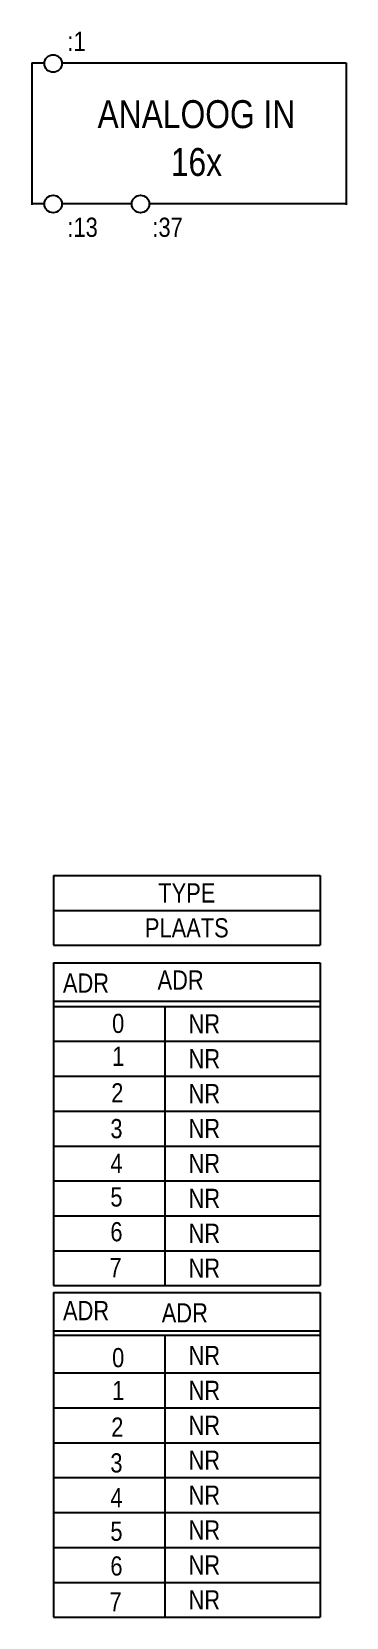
# Model space of a CAD drawing. Extents: x 62 to 98, y 31 to 213.
import ezdxf
from ezdxf.enums import TextEntityAlignment as Align

# ---------------------------------------------------------------- set-up
doc = ezdxf.new("R2010")
doc.units = 0
doc.linetypes.add('DASHED', pattern=[0])
for name, color, linetype in [('1', 8, 'CONTINUOUS'), ('11', 30, 'DASHED'), ('3', 30, 'CONTINUOUS')]:
    doc.layers.add(name, color=color, linetype=linetype)

msp = doc.modelspace()

# ---------------------------------------------------------------- linework, layer by layer
at = {"layer": '1', "color": 0}
for p, q in [((62.5, 209.1), (62.5, 195.4)), ((62.5, 209.1), (63.95, 209.1)), ((65.95, 209.1), (98.5, 209.1)), ((98.5, 209.1), (98.5, 195.4)), ((62.5, 207), (62.5, 192.82)), ((98.5, 207), (98.5, 192.82)), ((62.5, 193), (63.95, 193)), ((65.95, 193), (73.95, 193)), ((75.95, 193), (98.5, 193)), ((65, 106), (65, 69)), ((65, 106), (95.5, 106)), ((95.5, 106), (95.5, 69)), ((65, 101.58), (95.5, 101.58)), ((65, 101), (65, 69)), ((65, 101), (95.5, 101)), ((65, 101), (95.5, 101)), ((77.75, 101), (77.75, 69)), ((77.75, 101), (77.75, 69)), ((95.5, 101), (95.5, 69)), ((65, 97), (95.5, 97)), ((65, 97), (95.5, 97)), ((65, 93), (95.5, 93)), ((65, 93), (95.5, 93)), ((65, 89), (95.5, 89)), ((65, 89), (95.5, 89)), ((65, 85), (95.5, 85)), ((65, 85), (95.5, 85)), ((65, 81), (95.5, 81)), ((65, 81), (95.5, 81)), ((65, 77), (95.5, 77)), ((65, 77), (95.5, 77)), ((65, 73), (95.5, 73)), ((65, 73), (95.5, 73)), ((65, 69), (95.5, 69)), ((65, 69), (95.5, 69)), ((65, 68.21), (65, 31)), ((65, 68.21), (65, 31)), ((65, 68.21), (95.5, 68.21)), ((95.5, 68.21), (95.5, 31)), ((95.5, 68.21), (95.5, 31)), ((65, 63.81), (95.5, 63.81)), ((65, 63.33), (95.5, 63.33)), ((77.75, 63.33), (77.75, 31)), ((77.75, 63.33), (77.75, 31)), ((65, 59), (95.5, 59)), ((65, 59), (95.5, 59)), ((65, 55), (95.5, 55)), ((65, 55), (95.5, 55)), ((65, 51), (95.5, 51)), ((65, 51), (95.5, 51)), ((65, 47), (95.5, 47)), ((65, 47), (95.5, 47)), ((65, 43), (95.5, 43)), ((65, 43), (95.5, 43)), ((65, 39), (95.5, 39)), ((65, 39), (95.5, 39)), ((65, 35), (95.5, 35)), ((65, 35), (95.5, 35)), ((65, 31), (95.5, 31)), ((65, 31), (95.5, 31))]:
    msp.add_line(p, q, dxfattribs=at)
for centre in [(64.95, 209.03), (64.95, 192.93), (74.95, 192.93)]:
    msp.add_circle(centre, 1, dxfattribs=at)
at = {"layer": '3', "color": 0}
for p, q in [((65, 116), (95.5, 116)), ((65, 116), (65, 108)), ((95.5, 116), (95.5, 108)), ((65, 112), (95.5, 112)), ((65, 108), (95.5, 108))]:
    msp.add_line(p, q, dxfattribs=at)

# ---------------------------------------------------------------- texts
at = {"layer": '1', "color": 0, "width": 0.85}
for s, p in [(':1', (66.58, 210.47)), (':13', (66.58, 189.17)), (':37', (76.31, 189.17)), ('ADR', (66.07, 102.57)), ('0', (71.7, 97.95)), ('1', (71.7, 94.18)), ('2', (71.6, 89.99)), ('3', (71.5, 85.89)), ('4', (71.5, 81.91)), ('5', (71.5, 78.06)), ('6', (71.5, 74.08)), ('7', (71.4, 69.97)), ('ADR', (66.08, 65.04)), ('0', (71.7, 59.65)), ('1', (71.7, 55.88)), ('2', (71.6, 51.69)), ('3', (71.5, 47.59)), ('4', (71.5, 43.61)), ('5', (71.5, 39.76)), ('6', (71.5, 35.78)), ('7', (71.4, 31.67))]:
    msp.add_text(s, height=2.2, dxfattribs=at).set_placement(p)
for tag, p in [('TYPE', (80.25, 112.9)), ('PLAATS', (80.25, 108.9))]:
    msp.add_attdef(tag, text='', height=2.2, dxfattribs=at).set_placement(p, align=Align.CENTER)
for tag, p in [('ADR', (76.9, 102.92)), ('NR', (80.45, 97.9)), ('NR', (80.45, 93.9)), ('NR', (80.45, 89.9)), ('NR', (80.45, 85.9)), ('NR', (80.45, 81.9)), ('NR', (80.45, 77.9)), ('NR', (80.45, 73.9)), ('NR', (80.45, 69.9)), ('ADR', (77.38, 64.78)), ('NR', (80.45, 59.9)), ('NR', (80.45, 55.9)), ('NR', (80.45, 51.9)), ('NR', (80.45, 47.9)), ('NR', (80.45, 43.9)), ('NR', (80.45, 39.9)), ('NR', (80.45, 35.9)), ('NR', (80.45, 31.9))]:
    msp.add_attdef(tag, p, '', height=2.2, dxfattribs=at)
at = {"layer": '11', "color": 0, "width": 0.85}
for s, p in [('ANALOOG IN', (81.35, 203.23)), ('16x', (81.35, 197.75))]:
    msp.add_text(s, height=3.2, dxfattribs=at).set_placement(p, align=Align.MIDDLE)

doc.saveas('drawing.dxf')
